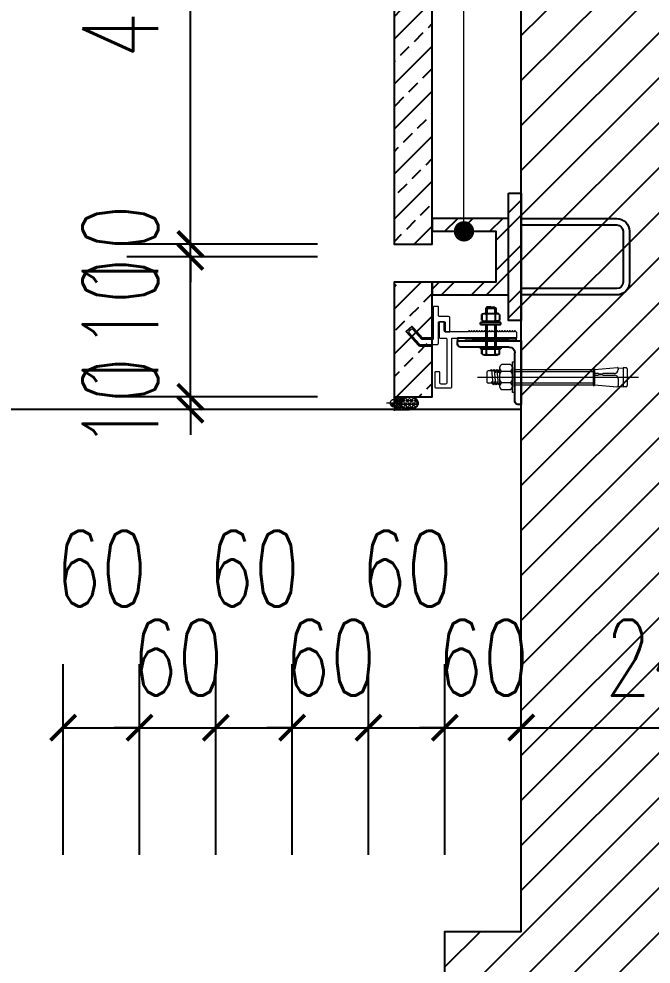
# Model space of a CAD drawing. Header units: millimetres. Extents: x 0 to 16820, y -11520 to 11880.
# Drawn here: x 10575 to 11072, y -6076 to -5333 of the extents above; entities that cross this region are included whole.
import ezdxf

# ---------------------------------------------------------------- set-up
doc = ezdxf.new("R2010")
doc.units = ezdxf.units.MM
doc.header["$LTSCALE"] = 1000
doc.linetypes.add('CENTER2', pattern=[1.125, 0.75, -0.125, 0.125, -0.125])
for name, color, linetype, lineweight in [('00-SGT-中心线', 1, 'CENTER2', 15), ('00-SGT-填充', 8, 'Continuous', 5), ('00-SGT-辅助线', 140, 'Continuous', 5), ('00-SGT-零部件', 31, 'Continuous', 9), ('A-ANNO-DIMS', 3, 'Continuous', 13), ('A-ANNO-IDEN-TEXT', 3, 'Continuous', 13), ('标注层', 1, 'Continuous', 18)]:
    doc.layers.add(name, color=color, linetype=linetype, lineweight=lineweight)
for name, color, linetype in [('A-SECT_WINDOW', 50, 'Continuous'), ('A-WALL', 6, 'Continuous'), ('A-WALL-HATCH', 252, 'Continuous'), ('GC', 2, 'Continuous'), ('PJ', 4, 'Continuous'), ('TC', 4, 'Continuous')]:
    doc.layers.add(name, color=color, linetype=linetype)
doc.styles.add('_TCH_DIM_T3', font='SIMPLEX', dxfattribs={"width": 0.705882, "bigfont": 'GBCBIG'})
doc.dimstyles.new('_TCH_ARCH&&20', dxfattribs={"dimtxt": 59.5, "dimasz": 20, "dimexe": 50, "dimexo": 60, "dimgap": 25.25, "dimtad": 1, "dimdec": 0, "dimzin": 0, "dimdsep": 46, "dimtxsty": '_TCH_DIM_T3', "dimblk": 'ARCHTICK', "dimcen": 0.09, "dimclrt": 7, "dimazin": 2, "dimtfac": 1, "dimtdec": 0, "dimtix": 1, "dimtmove": 2, "dimatfit": 3, "dimfxl": 20, "dimtolj": 1, "dimtzin": 0, "dimarcsym": 0})

# ---------------------------------------------------------------- blocks, each defined once
blk = doc.blocks.new('_ArchTick')
at = {"color": 0, "linetype": 'ByBlock', "const_width": 0.15}
blk.add_lwpolyline([(-0.5, -0.5), (0.5, 0.5)], dxfattribs=at)
blk = doc.blocks.new('*D272')
at = {"layer": 'A-ANNO-DIMS', "color": 0, "lineweight": -2, "transparency": 16777216}
for p, q in [((10810.04, -4340), (10500.04, -4340)), ((10550.04, -5640), (10550.04, -4340)), ((10810.04, -5640), (10500.04, -5640))]:
    blk.add_line(p, q, dxfattribs=at)
at = {"layer": 'Defpoints', "color": 0, "transparency": 16777216}
for p in [(10550.04, -4340), (10870.04, -4340), (10870.04, -5640)]:
    blk.add_point(p, dxfattribs=at)
at = {"layer": 'A-ANNO-DIMS', "color": 0, "lineweight": -2, "transparency": 16777216, "xscale": 20, "yscale": 20, "zscale": 20}
for p, rotation in [((10550.04, -4340), 90), ((10550.04, -5640), 270)]:
    blk.add_blockref('_ArchTick', p, dxfattribs=dict(at, rotation=rotation))
at = {"layer": 'A-ANNO-DIMS', "color": 7, "transparency": 16777216, "insert": (10495.04, -4990), "char_height": 59.5, "attachment_point": 5, "rotation": 90, "style": '_TCH_DIM_T3'}
blk.add_mtext('\\A1;1300', dxfattribs=at)
blk = doc.blocks.new('*D273')
at = {"layer": 'A-ANNO-DIMS', "color": 0, "lineweight": -2, "transparency": 16777216}
for p, q in [((10710.04, -5630), (10710.04, -5610)), ((10810.04, -5630), (10660.04, -5630)), ((10710.04, -5640), (10710.04, -5630)), ((10810.04, -5640), (10660.04, -5640)), ((10710.04, -5640), (10710.04, -5660))]:
    blk.add_line(p, q, dxfattribs=at)
at = {"layer": 'Defpoints', "color": 0, "transparency": 16777216}
for p in [(10710.04, -5630), (10870.04, -5630), (10870.04, -5640)]:
    blk.add_point(p, dxfattribs=at)
at = {"layer": 'A-ANNO-DIMS', "color": 0, "lineweight": -2, "transparency": 16777216, "xscale": 20, "yscale": 20, "zscale": 20}
for p, rotation in [((10710.04, -5630), 270), ((10710.04, -5640), 90)]:
    blk.add_blockref('_ArchTick', p, dxfattribs=dict(at, rotation=rotation))
at = {"layer": 'A-ANNO-DIMS', "color": 7, "transparency": 16777216, "insert": (10655.04, -5635), "char_height": 59.5, "attachment_point": 5, "rotation": 90, "style": '_TCH_DIM_T3'}
blk.add_mtext('\\A1;10', dxfattribs=at)
blk = doc.blocks.new('*D274')
at = {"layer": 'A-ANNO-DIMS', "color": 0, "lineweight": -2, "transparency": 16777216}
for p, q in [((10710.04, -5520), (10710.04, -5500)), ((10810.04, -5520), (10660.04, -5520)), ((10710.04, -5630), (10710.04, -5520)), ((10810.04, -5630), (10660.04, -5630)), ((10710.04, -5630), (10710.04, -5650))]:
    blk.add_line(p, q, dxfattribs=at)
at = {"layer": 'Defpoints', "color": 0, "transparency": 16777216}
for p in [(10710.04, -5520), (10870.04, -5520), (10870.04, -5630)]:
    blk.add_point(p, dxfattribs=at)
at = {"layer": 'A-ANNO-DIMS', "color": 0, "lineweight": -2, "transparency": 16777216, "xscale": 20, "yscale": 20, "zscale": 20}
for p, rotation in [((10710.04, -5520), 270), ((10710.04, -5630), 90)]:
    blk.add_blockref('_ArchTick', p, dxfattribs=dict(at, rotation=rotation))
at = {"layer": 'A-ANNO-DIMS', "color": 7, "transparency": 16777216, "insert": (10655.04, -5575), "char_height": 59.5, "attachment_point": 5, "rotation": 90, "style": '_TCH_DIM_T3'}
blk.add_mtext('\\A1;110', dxfattribs=at)
blk = doc.blocks.new('*D275')
at = {"layer": 'A-ANNO-DIMS', "color": 0, "lineweight": -2, "transparency": 16777216}
for p, q in [((10710.04, -5510), (10710.04, -5490)), ((10810.04, -5510), (10660.04, -5510)), ((10710.04, -5520), (10710.04, -5510)), ((10810.04, -5520), (10660.04, -5520)), ((10710.04, -5520), (10710.04, -5540))]:
    blk.add_line(p, q, dxfattribs=at)
at = {"layer": 'Defpoints', "color": 0, "transparency": 16777216}
for p in [(10710.04, -5510), (10870.04, -5510), (10870.04, -5520)]:
    blk.add_point(p, dxfattribs=at)
at = {"layer": 'A-ANNO-DIMS', "color": 0, "lineweight": -2, "transparency": 16777216, "xscale": 20, "yscale": 20, "zscale": 20}
for p, rotation in [((10710.04, -5510), 270), ((10710.04, -5520), 90)]:
    blk.add_blockref('_ArchTick', p, dxfattribs=dict(at, rotation=rotation))
at = {"layer": 'A-ANNO-DIMS', "color": 7, "transparency": 16777216, "insert": (10655.04, -5515), "char_height": 59.5, "attachment_point": 5, "rotation": 90, "style": '_TCH_DIM_T3'}
blk.add_mtext('\\A1;10', dxfattribs=at)
blk = doc.blocks.new('*D276')
at = {"layer": 'A-ANNO-DIMS', "color": 0, "lineweight": -2, "transparency": 16777216}
for p, q in [((10810.04, -5110), (10660.04, -5110)), ((10710.04, -5510), (10710.04, -5110)), ((10810.04, -5510), (10660.04, -5510))]:
    blk.add_line(p, q, dxfattribs=at)
at = {"layer": 'Defpoints', "color": 0, "transparency": 16777216}
for p in [(10710.04, -5110), (10870.04, -5110), (10870.04, -5510)]:
    blk.add_point(p, dxfattribs=at)
at = {"layer": 'A-ANNO-DIMS', "color": 0, "lineweight": -2, "transparency": 16777216, "xscale": 20, "yscale": 20, "zscale": 20}
for p, rotation in [((10710.04, -5110), 90), ((10710.04, -5510), 270)]:
    blk.add_blockref('_ArchTick', p, dxfattribs=dict(at, rotation=rotation))
at = {"layer": 'A-ANNO-DIMS', "color": 7, "transparency": 16777216, "insert": (10655.04, -5310), "char_height": 59.5, "attachment_point": 5, "rotation": 90, "style": '_TCH_DIM_T3'}
blk.add_mtext('\\A1;400', dxfattribs=at)
blk = doc.blocks.new('*D294')
at = {"layer": 'A-ANNO-DIMS', "color": 0, "lineweight": -2, "transparency": 16777216}
for p, q in [((10610.04, -5990), (10610.04, -5840)), ((10670.04, -5990), (10670.04, -5840)), ((10610.04, -5890), (10670.04, -5890))]:
    blk.add_line(p, q, dxfattribs=at)
at = {"layer": 'Defpoints', "color": 0, "transparency": 16777216}
for p in [(10670.04, -5890), (10610.04, -6050), (10670.04, -6050)]:
    blk.add_point(p, dxfattribs=at)
at = {"layer": 'A-ANNO-DIMS', "color": 0, "lineweight": -2, "transparency": 16777216, "xscale": 20, "yscale": 20, "zscale": 20, "rotation": 180}
blk.add_blockref('_ArchTick', (10610.04, -5890), dxfattribs=at)
at = {"layer": 'A-ANNO-DIMS', "color": 0, "lineweight": -2, "transparency": 16777216, "xscale": 20, "yscale": 20, "zscale": 20}
blk.add_blockref('_ArchTick', (10670.04, -5890), dxfattribs=at)
at = {"layer": 'A-ANNO-DIMS', "color": 7, "transparency": 16777216, "insert": (10640.04, -5765), "char_height": 59.5, "attachment_point": 5, "style": '_TCH_DIM_T3'}
blk.add_mtext('\\A1;60', dxfattribs=at)
blk = doc.blocks.new('*D295')
at = {"layer": 'A-ANNO-DIMS', "color": 0, "lineweight": -2, "transparency": 16777216}
for p, q in [((10670.04, -5990), (10670.04, -5840)), ((10730.04, -5990), (10730.04, -5840)), ((10670.04, -5890), (10650.04, -5890)), ((10670.04, -5890), (10730.04, -5890)), ((10730.04, -5890), (10750.04, -5890))]:
    blk.add_line(p, q, dxfattribs=at)
at = {"layer": 'Defpoints', "color": 0, "transparency": 16777216}
for p in [(10730.04, -5890), (10670.04, -6050), (10730.04, -6050)]:
    blk.add_point(p, dxfattribs=at)
at = {"layer": 'A-ANNO-DIMS', "color": 0, "lineweight": -2, "transparency": 16777216, "xscale": 20, "yscale": 20, "zscale": 20}
blk.add_blockref('_ArchTick', (10670.04, -5890), dxfattribs=at)
at = {"layer": 'A-ANNO-DIMS', "color": 0, "lineweight": -2, "transparency": 16777216, "xscale": 20, "yscale": 20, "zscale": 20, "rotation": 180}
blk.add_blockref('_ArchTick', (10730.04, -5890), dxfattribs=at)
at = {"layer": 'A-ANNO-DIMS', "color": 7, "transparency": 16777216, "insert": (10700.04, -5835), "char_height": 59.5, "attachment_point": 5, "style": '_TCH_DIM_T3'}
blk.add_mtext('\\A1;60', dxfattribs=at)
blk = doc.blocks.new('*D296')
at = {"layer": 'A-ANNO-DIMS', "color": 0, "lineweight": -2, "transparency": 16777216}
for p, q in [((10730.04, -5990), (10730.04, -5840)), ((10790.04, -5990), (10790.04, -5840)), ((10730.04, -5890), (10790.04, -5890))]:
    blk.add_line(p, q, dxfattribs=at)
at = {"layer": 'Defpoints', "color": 0, "transparency": 16777216}
for p in [(10790.04, -5890), (10730.04, -6050), (10790.04, -6050)]:
    blk.add_point(p, dxfattribs=at)
at = {"layer": 'A-ANNO-DIMS', "color": 0, "lineweight": -2, "transparency": 16777216, "xscale": 20, "yscale": 20, "zscale": 20, "rotation": 180}
blk.add_blockref('_ArchTick', (10730.04, -5890), dxfattribs=at)
at = {"layer": 'A-ANNO-DIMS', "color": 0, "lineweight": -2, "transparency": 16777216, "xscale": 20, "yscale": 20, "zscale": 20}
blk.add_blockref('_ArchTick', (10790.04, -5890), dxfattribs=at)
at = {"layer": 'A-ANNO-DIMS', "color": 7, "transparency": 16777216, "insert": (10760.04, -5765), "char_height": 59.5, "attachment_point": 5, "style": '_TCH_DIM_T3'}
blk.add_mtext('\\A1;60', dxfattribs=at)
blk = doc.blocks.new('*D297')
at = {"layer": 'A-ANNO-DIMS', "color": 0, "lineweight": -2, "transparency": 16777216}
for p, q in [((10790.04, -5990), (10790.04, -5840)), ((10850.04, -5990), (10850.04, -5840)), ((10790.04, -5890), (10770.04, -5890)), ((10790.04, -5890), (10850.04, -5890)), ((10850.04, -5890), (10870.04, -5890))]:
    blk.add_line(p, q, dxfattribs=at)
at = {"layer": 'Defpoints', "color": 0, "transparency": 16777216}
for p in [(10850.04, -5890), (10790.04, -6050), (10850.04, -6050)]:
    blk.add_point(p, dxfattribs=at)
at = {"layer": 'A-ANNO-DIMS', "color": 0, "lineweight": -2, "transparency": 16777216, "xscale": 20, "yscale": 20, "zscale": 20}
blk.add_blockref('_ArchTick', (10790.04, -5890), dxfattribs=at)
at = {"layer": 'A-ANNO-DIMS', "color": 0, "lineweight": -2, "transparency": 16777216, "xscale": 20, "yscale": 20, "zscale": 20, "rotation": 180}
blk.add_blockref('_ArchTick', (10850.04, -5890), dxfattribs=at)
at = {"layer": 'A-ANNO-DIMS', "color": 7, "transparency": 16777216, "insert": (10820.04, -5835), "char_height": 59.5, "attachment_point": 5, "style": '_TCH_DIM_T3'}
blk.add_mtext('\\A1;60', dxfattribs=at)
blk = doc.blocks.new('*D298')
at = {"layer": 'A-ANNO-DIMS', "color": 0, "lineweight": -2, "transparency": 16777216}
for p, q in [((10850.04, -5990), (10850.04, -5840)), ((10910.04, -5990), (10910.04, -5840)), ((10850.04, -5890), (10910.04, -5890))]:
    blk.add_line(p, q, dxfattribs=at)
at = {"layer": 'Defpoints', "color": 0, "transparency": 16777216}
for p in [(10910.04, -5890), (10850.04, -6050), (10910.04, -6050)]:
    blk.add_point(p, dxfattribs=at)
at = {"layer": 'A-ANNO-DIMS', "color": 0, "lineweight": -2, "transparency": 16777216, "xscale": 20, "yscale": 20, "zscale": 20, "rotation": 180}
blk.add_blockref('_ArchTick', (10850.04, -5890), dxfattribs=at)
at = {"layer": 'A-ANNO-DIMS', "color": 0, "lineweight": -2, "transparency": 16777216, "xscale": 20, "yscale": 20, "zscale": 20}
blk.add_blockref('_ArchTick', (10910.04, -5890), dxfattribs=at)
at = {"layer": 'A-ANNO-DIMS', "color": 7, "transparency": 16777216, "insert": (10880.04, -5765), "char_height": 59.5, "attachment_point": 5, "style": '_TCH_DIM_T3'}
blk.add_mtext('\\A1;60', dxfattribs=at)
blk = doc.blocks.new('*D299')
at = {"layer": 'A-ANNO-DIMS', "color": 0, "lineweight": -2, "transparency": 16777216}
for p, q in [((10910.04, -5990), (10910.04, -5840)), ((10970.04, -5990), (10970.04, -5840)), ((10910.04, -5890), (10890.04, -5890)), ((10910.04, -5890), (10970.04, -5890)), ((10970.04, -5890), (10990.04, -5890))]:
    blk.add_line(p, q, dxfattribs=at)
at = {"layer": 'Defpoints', "color": 0, "transparency": 16777216}
for p in [(10970.04, -5890), (10910.04, -6050), (10970.04, -6050)]:
    blk.add_point(p, dxfattribs=at)
at = {"layer": 'A-ANNO-DIMS', "color": 0, "lineweight": -2, "transparency": 16777216, "xscale": 20, "yscale": 20, "zscale": 20}
blk.add_blockref('_ArchTick', (10910.04, -5890), dxfattribs=at)
at = {"layer": 'A-ANNO-DIMS', "color": 0, "lineweight": -2, "transparency": 16777216, "xscale": 20, "yscale": 20, "zscale": 20, "rotation": 180}
blk.add_blockref('_ArchTick', (10970.04, -5890), dxfattribs=at)
at = {"layer": 'A-ANNO-DIMS', "color": 7, "transparency": 16777216, "insert": (10940.04, -5835), "char_height": 59.5, "attachment_point": 5, "style": '_TCH_DIM_T3'}
blk.add_mtext('\\A1;60', dxfattribs=at)
blk = doc.blocks.new('*D300')
at = {"layer": 'A-ANNO-DIMS', "color": 0, "lineweight": -2, "transparency": 16777216}
for p, q in [((10970.04, -5990), (10970.04, -5840)), ((11210.04, -5990), (11210.04, -5840)), ((10970.04, -5890), (11210.04, -5890))]:
    blk.add_line(p, q, dxfattribs=at)
at = {"layer": 'Defpoints', "color": 0, "transparency": 16777216}
for p in [(11210.04, -5890), (10970.04, -6050), (11210.04, -6050)]:
    blk.add_point(p, dxfattribs=at)
at = {"layer": 'A-ANNO-DIMS', "color": 0, "lineweight": -2, "transparency": 16777216, "xscale": 20, "yscale": 20, "zscale": 20, "rotation": 180}
blk.add_blockref('_ArchTick', (10970.04, -5890), dxfattribs=at)
at = {"layer": 'A-ANNO-DIMS', "color": 0, "lineweight": -2, "transparency": 16777216, "xscale": 20, "yscale": 20, "zscale": 20}
blk.add_blockref('_ArchTick', (11210.04, -5890), dxfattribs=at)
at = {"layer": 'A-ANNO-DIMS', "color": 7, "transparency": 16777216, "insert": (11090.04, -5835), "char_height": 59.5, "attachment_point": 5, "style": '_TCH_DIM_T3'}
blk.add_mtext('\\A1;240', dxfattribs=at)
blk = doc.blocks.new('*U4')
at = {"layer": '00-SGT-中心线', "ltscale": 10}
blk.add_line((0, 29.34), (0, -97.09), dxfattribs=at)
at = {"layer": '00-SGT-零部件'}
for p, q in [((-4.74, 18.02), (-6, 16.82)), ((-4.74, 15.91), (-6, 16.82)), ((-4.74, 15.91), (-6, 14.72)), ((-5.78, 17.03), (5.8, 18.13)), ((-5.78, 14.92), (5.8, 16.03)), ((-4.74, 18.02), (-4.74, 21.1)), ((-4.74, 18.02), (-3.37, 18.17)), ((-4.74, 15.91), (-3.37, 16.06)), ((-4.17, 21.66), (4.32, 21.66)), ((3.37, 14.87), (4.74, 15.02)), ((4.74, 17.13), (4.88, 17.27)), ((4.74, 17.13), (6, 16.22)), ((4.74, 15.02), (4.88, 15.16)), ((4.74, 15.02), (6, 14.11)), ((4.88, 19.13), (4.88, 21.1)), ((4.88, 19.13), (6, 18.32)), ((4.88, 17.27), (6, 18.32)), ((4.88, 15.16), (6, 16.22)), ((-10, 3.41), (-10, 10.57)), ((7.23, 12), (-7.23, 12)), ((-4.74, 13.8), (-6, 14.72)), ((-4.74, 13.8), (-6, 12.61)), ((-5.16, 12), (-6, 12.61)), ((-5.78, 12.82), (5.8, 13.92)), ((-4.74, 13.8), (-3.37, 13.96)), ((-4.46, 3.41), (-4.46, 10.57)), ((3.37, 12.76), (4.74, 12.92)), ((4.46, 3.41), (4.46, 10.57)), ((4.74, 12.92), (6, 14.11)), ((4.74, 12.92), (6, 12)), ((10, 3.41), (10, 10.57)), ((7.48, 1.98), (-7.6, 1.98)), ((7.23, 1.98), (-7.23, 1.98)), ((-6.07, 0), (-6.07, -61.62)), ((-4.44, 0), (-4.44, -61.62)), ((4.31, 0), (4.31, -61.62)), ((5.93, 0), (5.93, -61.62)), ((-6.07, -62.62), (-7.59, -80.07)), ((6.43, -61.62), (-6.57, -61.62)), ((-6.57, -61.62), (-6.57, -62.62)), ((-6.57, -61.62), (-6.57, -62.62)), ((6.43, -62.62), (-6.57, -62.62)), ((1.56, -62.62), (1.56, -65.43)), ((1.87, -65.63), (1.76, -65.63)), ((2.07, -65.83), (2.07, -68.88)), ((2.47, -65.83), (2.47, -68.88)), ((2.67, -65.63), (2.79, -65.63)), ((2.99, -65.43), (2.99, -62.62)), ((5.94, -62.62), (7.53, -80.63)), ((6.43, -61.62), (6.43, -62.62)), ((6.43, -61.62), (6.43, -62.62)), ((1.56, -69.28), (1.56, -78.2)), ((1.76, -69.08), (1.87, -69.08)), ((2.79, -69.08), (2.67, -69.08)), ((2.99, -78.2), (2.99, -69.28)), ((-7.1, -81.06), (-7.56, -85.08)), ((-1.44, -81.2), (-6.6, -81.2)), ((7.03, -81.2), (5.99, -81.2)), ((6.98, -81.2), (7.43, -85.08)), ((7.43, -85.1), (-7.57, -85.1)), ((-7.57, -87.34), (-7.57, -85.12)), ((6.43, -88.34), (-6.57, -88.34)), ((7.43, -87.34), (7.43, -85.12))]:
    blk.add_line(p, q, dxfattribs=at)
blk.add_lwpolyline([(12.02, 1.87), (12.02, 0), (-12.02, 0), (-12.02, 1.87)], close=True, dxfattribs=at)
for centre, radius, start, end in [((-4.17, 21.1), 0.562, 90, 180), ((4.32, 21.1), 0.562, 0, 90), ((-7.23, 8.61), 3.39, 35.39037, 144.60963), ((-1.7, 8.61), 3.39, 90, 144.60963), ((1.7, 8.61), 3.39, 35.39037, 90), ((7.23, 8.61), 3.39, 35.39037, 144.60963), ((-7.23, 5.37), 3.39, 215.39037, 324.60963), ((-1.7, 5.37), 3.39, 215.39037, 270), ((1.7, 5.37), 3.39, 270, 324.60963), ((7.23, 5.37), 3.39, 215.39037, 324.60963), ((1.76, -65.43), 0.2, 180, 270), ((1.87, -65.83), 0.2, 0, 90), ((2.67, -65.83), 0.2, 90, 180), ((2.79, -65.43), 0.2, 270, 0), ((1.76, -69.28), 0.2, 90, 180), ((1.87, -68.88), 0.2, 270, 0), ((2.67, -68.88), 0.2, 180, 270), ((2.79, -69.28), 0.2, 0, 90), ((-6.6, -80.2), 1, 172.91966, 270), ((-1.44, -78.2), 3, 270, 0), ((5.99, -78.2), 3, 180, 270), ((7.03, -80.7), 0.5, 270, 7.07241), ((-7.07, -85.12), 0.5, 175.04346, 180), ((-6.57, -87.34), 1, 180, 270), ((6.43, -87.34), 1, 270, 0), ((6.93, -85.12), 0.5, 0, 4.95654)]:
    blk.add_arc(centre, radius, start, end, dxfattribs=at)
blk = doc.blocks.new('shicagj01')
for p, q in [((15.93, 12.89), (15.93, 14.29)), ((31.93, 12.89), (15.93, 12.89)), ((31.93, 12.89), (15.93, 12.89))]:
    blk.add_line(p, q)
at = {"layer": 'A-SECT_WINDOW', "color": 4}
blk.add_lwpolyline([(70, 2.06), (77.53, 2.06), (84.45, 9.58), (86.08, 11.31), (90.5, 7.25), (80.64, -3.57), (79.54, -4.02), (70, -4.02)], dxfattribs=at)
at = {"layer": 'GC'}
for p, q in [((0, 0), (0, -50)), ((50, 0), (0, 0)), ((50, -2.67), (50, 0)), ((9.5, -5), (47.67, -5)), ((5, -47.67), (5, -9.5)), ((0, -50), (2.67, -50))]:
    blk.add_line(p, q, dxfattribs=at)
for centre, radius, start, end in [((9.5, -9.5), 4.5, 90, 180), ((47.67, -2.67), 2.33, 270, 0), ((2.67, -47.67), 2.33, 270, 360)]:
    blk.add_arc(centre, radius, start, end, dxfattribs=at)
at = {"layer": 'PJ'}
for p, q in [((20.7, 26.3), (19.93, 25.58)), ((19.93, 25.58), (19.93, 21.49)), ((23.93, 26.3), (20.7, 26.3)), ((23.93, 26.3), (27.16, 26.3)), ((27.16, 26.3), (27.93, 25.58)), ((27.93, 25.58), (27.93, 21.49)), ((17.01, 20.63), (17, 16.15)), ((17.83, 14.29), (17.83, 15.29)), ((30.04, 15.29), (17.83, 15.29)), ((17.83, 14.29), (17.83, 15.29)), ((30.04, 15.29), (17.83, 15.29)), ((29.18, 21.49), (18.69, 21.49)), ((29.18, 15.29), (18.69, 15.29)), ((29.18, 15.29), (18.69, 15.29)), ((20.47, 20.63), (20.47, 16.15)), ((23.93, 15.29), (22.93, 14.29)), ((23.93, 15.29), (22.93, 14.29)), ((24.93, 15.29), (23.93, 14.29)), ((24.93, 15.29), (23.93, 14.29)), ((27.4, 20.63), (27.4, 16.15)), ((30.04, 14.29), (30.04, 15.29)), ((30.04, 14.29), (30.04, 15.29)), ((30.86, 20.63), (30.86, 16.15)), ((30.86, 16.15), (30.86, 20.63)), ((15.93, 14.29), (23.93, 14.29)), ((15.93, 12.89), (15.93, 14.29)), ((15.93, 14.29), (23.93, 14.29)), ((19.93, 12.89), (19.94, -5)), ((23.93, 14.29), (31.93, 14.29)), ((23.93, 14.29), (31.93, 14.29)), ((27.93, 12.89), (27.94, -5)), ((31.93, 12.89), (31.93, 14.29)), ((31.93, 12.89), (31.93, 14.29)), ((15.94, -5), (15.94, -6.4)), ((31.94, -5), (15.94, -5)), ((15.94, -6.4), (23.94, -6.4)), ((17.01, -10.21), (17.01, -6.4)), ((30.86, -6.4), (17.01, -6.4)), ((20.47, -10.21), (20.47, -6.4)), ((23.94, -6.4), (31.94, -6.4)), ((27.4, -10.21), (27.4, -6.4)), ((30.86, -6.4), (30.86, -10.21)), ((30.86, -10.21), (30.86, -6.4)), ((31.94, -5), (31.94, -6.4)), ((29.18, -11.07), (18.7, -11.07))]:
    blk.add_line(p, q, dxfattribs=at)
at = {"layer": 'PJ', "color": 4}
for p, q in [((27.93, 25.58), (19.93, 25.58)), ((20.7, 26.3), (20.7, 21.49)), ((27.16, 26.3), (27.16, 21.49)), ((20.7, 12.89), (20.71, -5)), ((27.16, 12.89), (27.16, -5))]:
    blk.add_line(p, q, dxfattribs=at)
at = {"layer": 'PJ'}
for points in [[(17.01, 20.63), (17.4, 21.13), (18.71, 21.83), (20.08, 21.15), (20.47, 20.63)], [(17.01, 16.15), (17.4, 15.65), (18.71, 14.94), (20.08, 15.62), (20.47, 16.15)], [(30.86, 20.63), (30.47, 21.13), (29.16, 21.83), (27.79, 21.15), (27.4, 20.63)], [(30.86, 16.15), (30.47, 15.65), (29.16, 14.94), (27.79, 15.62), (27.4, 16.15)], [(17.01, -10.21), (17.4, -10.71), (18.71, -11.42), (20.08, -10.74), (20.48, -10.21)], [(30.86, -10.21), (30.47, -10.71), (29.16, -11.42), (27.8, -10.74), (27.4, -10.21)]]:
    blk.add_open_spline(points, degree=3, knots=[0.357082, 0.357082, 0.357082, 0.357082, 3.194997, 6.160693, 6.160693, 6.160693, 6.160693], dxfattribs=at)
for points in [[(27.4, 20.63), (26.67, 21.53), (23.93, 21.45), (21.21, 21.52), (20.47, 20.63)], [(27.4, 16.15), (26.67, 15.25), (23.93, 15.33), (21.21, 15.26), (20.47, 16.15)], [(27.4, -10.21), (26.68, -11.11), (23.93, -11.03), (21.21, -11.1), (20.47, -10.21)]]:
    blk.add_open_spline(points, degree=3, dxfattribs=at)
at = {"layer": 'TC'}
for p, q in [((3.99, 0), (50, 1.98)), ((50, 0), (3.99, 1.98))]:
    blk.add_line(p, q, dxfattribs=at)
blk.add_lwpolyline([(50, 0), (3.99, 0), (3.99, 1.98), (50, 1.98)], close=True, dxfattribs=at)
at = {"layer": '标注层', "color": 3}
for points in [[(57.1, 18.98), (64.1, 18.98, 0.414214), (65.1, 19.98), (65.1, 26.48, -0.414214), (65.6, 26.98), (68.6, 26.98, -0.414214), (69.1, 26.48), (69.1, 1.48, 0.414214), (69.6, 0.98), (75.1, 0.98), (77.57, 0.98, 0.211837), (78.31, 1.31), (85.13, 8.84, -0.414214), (86.54, 8.91), (88.06, 7.53, -0.414214), (88.06, 6.12), (80.05, -2.73, -0.198912), (79.34, -3.02), (75.1, -3.02), (66.1, -3.02, -0.414214), (65.1, -2.02), (65.1, 14.48, 0.414214), (64.6, 14.98), (60.4, 14.98, 0.414214), (59.9, 14.48), (59.9, 7.48, -0.414214), (59.4, 6.98), (56.6, 6.98, -0.414214), (56.1, 7.48), (56.1, 17.98, -0.414214)], [(3.48, 6.51, -0.414209), (3.98, 7.01, 0.19892), (4.19, 7.1), (4.76, 7.68, -0.4142), (5.19, 7.68), (5.76, 7.1, 0.414227), (6.19, 7.1), (6.76, 7.68, -0.4142), (7.19, 7.68), (7.76, 7.1, 0.414227), (8.19, 7.1), (8.76, 7.68, -0.4142), (9.19, 7.68), (9.76, 7.1, 0.414227), (10.19, 7.1), (10.76, 7.68, -0.4142), (11.19, 7.68), (11.76, 7.1, 0.414227), (12.19, 7.1), (12.76, 7.68, -0.4142), (13.19, 7.68), (13.76, 7.1, 0.414227), (14.19, 7.1), (14.76, 7.68, -0.4142), (15.19, 7.68), (15.76, 7.1, 0.414227), (16.19, 7.1), (16.76, 7.68, -0.4142), (17.19, 7.68), (17.76, 7.1, 0.414227), (18.19, 7.1), (18.76, 7.68, -0.4142), (19.19, 7.68), (19.76, 7.1, 0.414227), (20.19, 7.1), (20.76, 7.68, -0.4142), (21.19, 7.68), (21.76, 7.1, 0.414227), (22.19, 7.1), (22.76, 7.68, -0.4142), (23.19, 7.68), (23.76, 7.1, 0.414227), (24.19, 7.1), (24.76, 7.68, -0.4142), (25.19, 7.68), (25.76, 7.1, 0.414227), (26.19, 7.1), (26.76, 7.68, -0.4142), (27.19, 7.68), (27.76, 7.1, 0.414227), (28.19, 7.1), (28.76, 7.68, -0.4142), (29.19, 7.68), (29.76, 7.1, 0.414227), (30.19, 7.1), (30.76, 7.68, -0.4142), (31.19, 7.68), (31.76, 7.1, 0.414227), (32.19, 7.1), (32.76, 7.68, -0.4142), (33.19, 7.68), (33.76, 7.1, 0.414227), (34.19, 7.1), (34.76, 7.68, -0.4142), (35.19, 7.68), (35.76, 7.1, 0.414227), (36.19, 7.1), (36.76, 7.68, -0.4142), (37.19, 7.68), (37.76, 7.1, 0.414227), (38.19, 7.1), (38.76, 7.68, -0.4142), (39.19, 7.68), (39.76, 7.1, 0.414227), (40.19, 7.1), (40.76, 7.68, -0.4142), (41.19, 7.68), (41.76, 7.1, 0.198915), (41.98, 7.01), (59.5, 6.98, 0.414214), (60.5, 7.98), (60.5, 14.48, -0.414214), (61, 14.98), (64, 14.98, -0.414214), (64.5, 14.48), (64.5, 2.98, -0.414214), (63.5, 1.98), (59.48, 2.01, 0.414214), (58.48, 1.01), (58.48, -32.99, 0.414214), (59.48, -33.99), (62.98, -33.99, 0.414214), (63.98, -32.99), (63.98, -24.99, -0.414214), (64.48, -24.49), (67.48, -24.49, -0.414214), (67.98, -24.99), (67.98, -35.99, -0.414214), (66.98, -36.99), (55.48, -36.99, -0.414214), (54.48, -35.99), (54.48, 2.01), (3.98, 2.01, -0.414214), (3.48, 2.51)]]:
    blk.add_lwpolyline(points, format="xyb", close=True, dxfattribs=at)
blk = doc.blocks.new('激光定位点')
h = blk.add_hatch(color=256)
h.paths.add_polyline_path([(0, 1.5, 0.414214), (-1.5, 0), (0, 0)])
h.paths.add_polyline_path([(1.5, 0), (0, 0), (0, -1.5, 0.414214)])
for q in [(-3, 0), (0, 3), (3, 0), (0, -3)]:
    blk.add_line((0, 0), q)
blk.add_circle((0, 0), 1.5)
blk = doc.blocks.new('5mm胶缝')
at = {"layer": 'A-WALL-HATCH'}
h = blk.add_hatch(dxfattribs=at)
h.set_pattern_fill('HEX', color=256, scale=0.416667, angle=90, style=0)
h.set_pattern_definition([(90, (-16123.6878, 11156.3498), (-0.6874075, 4e-17), [0.396875, -0.79375]), (210, (-16123.6878, 11156.3498), (0.34370375, -0.595312358), [0.396875, -0.79375]), (150, (-16123.6878, 11156.7467), (-0.34370375, -0.595312358), [0.396875, -0.79375])])
edge = h.paths.add_edge_path()
edge.add_ellipse((-4.95, 0.42), major_axis=(2.87, 0), ratio=0.725782, start_angle=0, end_angle=360)
h = blk.add_hatch(dxfattribs=at)
h.set_pattern_fill('ANSI37', color=256, scale=0.416667, angle=90, style=0)
h.set_pattern_definition([(135, (-16123.6878, 11156.3498), (-0.467721673, -0.467721673), []), (225, (-16123.6878, 11156.3498), (0.467721673, -0.467721673), [])])
edge = h.paths.add_edge_path()
edge.add_line((0, 2.5), (-4.95, 2.5))
edge.add_ellipse((-4.95, 0.42), major_axis=(2.87, 0), ratio=0.725782, start_angle=270, end_angle=450, ccw=False)
edge.add_line((-4.95, -1.67), (0, -1.67))
edge.add_arc((2.19, 0.42), 3.02, 136.3972, 223.6028, ccw=False)
for p, q in [((0, 2.5), (-4.95, 2.5)), ((0, -1.67), (-4.95, -1.67))]:
    blk.add_line(p, q, dxfattribs=at)
blk.add_arc((2.19, 0.42), 3.02, 136.3972, 223.6028, dxfattribs=at)
blk.add_ellipse((-4.95, 0.42), major_axis=(2.87, 0), ratio=0.725782, dxfattribs=at)
at = {"layer": '00-SGT-辅助线', "xscale": 0.8333333333333334, "yscale": 0.8333333333333334, "zscale": 0.8333333333333334, "rotation": 90}
blk.add_blockref('激光定位点', (0, 0.42), dxfattribs=at)

msp = doc.modelspace()

# ---------------------------------------------------------------- hatches: boundary and pattern name
at = {"layer": 'A-WALL-HATCH'}
h = msp.add_hatch(dxfattribs=at)
h.set_pattern_fill('天然石材', color=256, scale=5)
h.set_pattern_definition([(45, (0, 8.976), (-17.677677, 17.677677), []), (45, (8.694, 0), (-17.677677, 17.677677), [9.868425, -5.6391])])
edge = h.paths.add_edge_path()
edge.add_arc((10899.99562, -4369.96157), 29.95902, 89.96755131, 180.07838139, ccw=False)
edge.add_line((10900.01259, -4340.00255), (11280.06067, -4340.00255))
edge.add_arc((11280.07763, -4369.96157), 29.95902, -0.07838139, 90.03244869, ccw=False)
edge.add_line((11310.03663, -4370.00255), (10870.03663, -4370.00255))
h.paths.add_polyline_path([(10900.03663, -4380.00255), (10870.03663, -4380.00255), (10870.03663, -4690.00255), (10900.03663, -4690.00255)])
h.paths.add_polyline_path([(11280.03663, -4380.00255), (11310.03663, -4380.00255), (11310.03663, -4690.00255), (11280.03663, -4690.00255)])
h.paths.add_polyline_path([(11280.03663, -4700.00255), (11310.03663, -4700.00255), (11310.03663, -5100.00255), (11280.03663, -5100.00255)])
h.paths.add_polyline_path([(10900.03663, -4940.00255), (10870.03663, -4940.00255), (10870.03663, -5100.00255), (10900.03663, -5100.00255)])
h.paths.add_polyline_path([(10900.03663, -5200.00255), (10870.03663, -5200.00255), (10870.03663, -5510.00255), (10900.03663, -5510.00255)])
h.paths.add_polyline_path([(11280.03663, -5110.00255), (11310.03663, -5110.00255), (11310.03663, -5510.00255), (11280.03663, -5510.00255)])
h.paths.add_polyline_path([(11280.03663, -5520.00255), (11310.03663, -5520.00255), (11310.03663, -5630.00275), (11280.03663, -5630.00275)])
h.paths.add_polyline_path([(10900.03663, -5540.00255), (10870.03663, -5540.00255), (10870.03663, -5630.00275), (10900.03663, -5630.00275)])
h.paths.add_polyline_path([(10870.03663, -5110.00255), (10900.03663, -5110.00255), (10900.03663, -5170.00255), (10870.03663, -5170.00255)])
h.paths.add_polyline_path([(10870.03663, -4700.00255), (10900.03663, -4700.00255), (10900.03663, -4910.00255), (10870.03663, -4910.00255)])
h = msp.add_hatch(dxfattribs=at)
h.set_pattern_fill('普通砖', color=256, scale=10)
h.set_pattern_definition([(45, (0, 17.95), (-17.677677, 17.677677), [])])
h.paths.add_polyline_path([(10970.03663, -6050.00255), (10970.03663, -4540.00255), (11210.03663, -4540.00255), (11210.03663, -6050.00255), (11270.03663, -6050.00255), (11270.03663, -6140.00255), (11330.03663, -6140.00255), (11330.03663, -6230.00255), (11390.03663, -6230.00255), (11390.03663, -6320.00255), (11450.03663, -6320.00255), (11450.03663, -6410.00255), (11510.03663, -6410.00255), (11510.03663, -6500.00255), (11570.03663, -6500.00255), (11570.03663, -6590.00255), (10610.03663, -6590.00255), (10610.03663, -6500.00255), (10670.03663, -6500.00255), (10670.03663, -6410.00255), (10730.03663, -6410.00255), (10730.03663, -6320.00255), (10790.03663, -6320.00255), (10790.03663, -6230.00255), (10850.03663, -6230.00255), (10850.03663, -6140.00255), (10910.03663, -6140.00255), (10910.03663, -6050.00255)])
h = msp.add_hatch(dxfattribs=at)
h.set_pattern_fill('金属', color=256, scale=10)
h.set_pattern_definition([(45, (9101.944, 5773.305), (-17.67767, 17.67767), []), (45, (9113.73, 5773.305), (-17.67767, 17.67767), [])])
h.paths.add_polyline_path([(10960.03663, -5470.00255), (10970.03663, -5470.00255), (10970.03663, -5570.00255), (10960.03663, -5570.00255)])
h.paths.add_polyline_path([(10900.03663, -5500.00255), (10950.03663, -5500.00255), (10950.03663, -5540.00255), (10900.03663, -5540.00255), (10900.03663, -5550.00255), (10960.03663, -5550.00255), (10960.03663, -5490.00255), (10900.03663, -5490.00255)])

# ---------------------------------------------------------------- linework, layer by layer
at = {"layer": 'A-ANNO-IDEN-TEXT'}
msp.add_line((10925.03663, -5500.00255), (10925.03663, -4180.00255), dxfattribs=at)
at = {"layer": 'A-ANNO-IDEN-TEXT', "const_width": 8}
msp.add_lwpolyline([(10925.03663, -5504.00255, 1), (10925.03663, -5496.00255, 1)], format="xyb", close=True, dxfattribs=at)
at = {"layer": 'A-WALL'}
msp.add_lwpolyline([(10910.03663, -6140.00255), (10910.03663, -6050.00255), (10970.03663, -6050.00255), (10970.03663, -4540.00255)], dxfattribs=at)
at = {"layer": 'A-WALL-HATCH'}
for points in [[(10900.03663, -5200.00255), (10870.03663, -5200.00255), (10870.03663, -5510.00255), (10900.03663, -5510.00255)], [(10960.03663, -5470.00255), (10970.03663, -5470.00255), (10970.03663, -5570.00255), (10960.03663, -5570.00255)], [(10900.03663, -5500.00255), (10950.03663, -5500.00255), (10950.03663, -5540.00255), (10900.03663, -5540.00255), (10900.03663, -5550.00255), (10960.03663, -5550.00255), (10960.03663, -5490.00255), (10900.03663, -5490.00255)], [(10900.03663, -5540.00255), (10870.03663, -5540.00255), (10870.03663, -5630.00275), (10900.03663, -5630.00275)]]:
    msp.add_lwpolyline(points, close=True, dxfattribs=at)
for points in [[(10970.03663, -5490.00255), (11045.03663, -5490.00255, -0.414213562), (11055.03663, -5500.00255), (11055.03663, -5540.00255, -0.414213562), (11045.03663, -5550.00255), (10970.03663, -5550.00255)], [(10970.03663, -5495.00255), (11045.03663, -5495.00255, -0.414213562), (11050.03663, -5500.00255), (11050.03663, -5540.00255, -0.414213562), (11045.03663, -5545.00255), (10970.03663, -5545.00255)]]:
    msp.add_lwpolyline(points, format="xyb", dxfattribs=at)
for points in [[(10970.03663, -5640.00255), (10340.03663, -5640.00255)], [(10610.03663, -6590.00255), (10610.03663, -6500.00255), (10670.03663, -6500.00255), (10670.03663, -6410.00255), (10730.03663, -6410.00255), (10730.03663, -6320.00255), (10790.03663, -6320.00255), (10790.03663, -6230.00255), (10850.03663, -6230.00255), (10850.03663, -6140.00255), (10910.03663, -6140.00255), (10910.03663, -6050.00255), (10970.03663, -6050.00255)]]:
    msp.add_lwpolyline(points, dxfattribs=at)

# ---------------------------------------------------------------- block references
at = {"layer": '00-SGT-填充', "extrusion": (0, 0, -1), "xscale": -2.399953400017694, "yscale": 2.399953400017694, "zscale": -2.399953400017694, "rotation": 180}
msp.add_blockref('5mm胶缝', (-10870.03663, -5634.00267), dxfattribs=at)
at = {"layer": '00-SGT-零部件', "extrusion": (0, 0, -1), "xscale": -1, "zscale": -1, "rotation": 270}
msp.add_blockref('*U4', (-10965.03663, -5614.56371), dxfattribs=at)
at = {"layer": 'A-SECT_WINDOW', "color": 2, "xscale": -1}
msp.add_blockref('shicagj01', (10970.03663, -5585.98037), dxfattribs=at)

# ---------------------------------------------------------------- dimensions: what is measured, and where the dimension line sits
at = {"layer": 'A-ANNO-DIMS'}
for p1, p2, distance, picture, middle in [((10870.03663, -5640.00255), (10870.03663, -4340.00255), 320, '*D272', (10495.03663, -4990.00255)), ((10870.03663, -5510.00255), (10870.03663, -5110.00255), 160, '*D276', (10655.03663, -5310.00255)), ((10870.03663, -5520.00255), (10870.03663, -5510.00255), 160, '*D275', (10655.03663, -5515.00255)), ((10870.03663, -5630.00275), (10870.03663, -5520.00255), 160, '*D274', (10655.03663, -5575.00265)), ((10870.03663, -5640.00255), (10870.03663, -5630.00275), 160, '*D273', (10655.03663, -5635.00265)), ((10670.03663, -6050.00255), (10730.03663, -6050.00255), 160, '*D295', (10700.03663, -5835.00255)), ((10790.03663, -6050.00255), (10850.03663, -6050.00255), 160, '*D297', (10820.03663, -5835.00255)), ((10910.03663, -6050.00255), (10970.03663, -6050.00255), 160, '*D299', (10940.03663, -5835.00255)), ((10970.03663, -6050.00255), (11210.03663, -6050.00255), 160, '*D300', (11090.03663, -5835.00255))]:
    dim = msp.add_aligned_dim(p1=p1, p2=p2, distance=distance, dimstyle='_TCH_ARCH&&20', dxfattribs=at)
    dim.commit()
    dim.dimension.update_dxf_attribs({"geometry": picture, "text_midpoint": middle})
for base, p1, p2, picture, middle in [((10670.03663, -5890.00255), (10610.03663, -6050.00255), (10670.03663, -6050.00255), '*D294', (10640.03663, -5765.00255)), ((10790.03663, -5890.00255), (10730.03663, -6050.00255), (10790.03663, -6050.00255), '*D296', (10760.03663, -5765.00255)), ((10910.03663, -5890.00255), (10850.03663, -6050.00255), (10910.03663, -6050.00255), '*D298', (10880.03663, -5765.00255))]:
    dim = msp.add_linear_dim(base=base, p1=p1, p2=p2, angle=0, dimstyle='_TCH_ARCH&&20', dxfattribs=at)
    dim.commit()
    dim.dimension.update_dxf_attribs({"geometry": picture, "text_midpoint": middle, "dimtype": 129})

doc.saveas('drawing.dxf')
